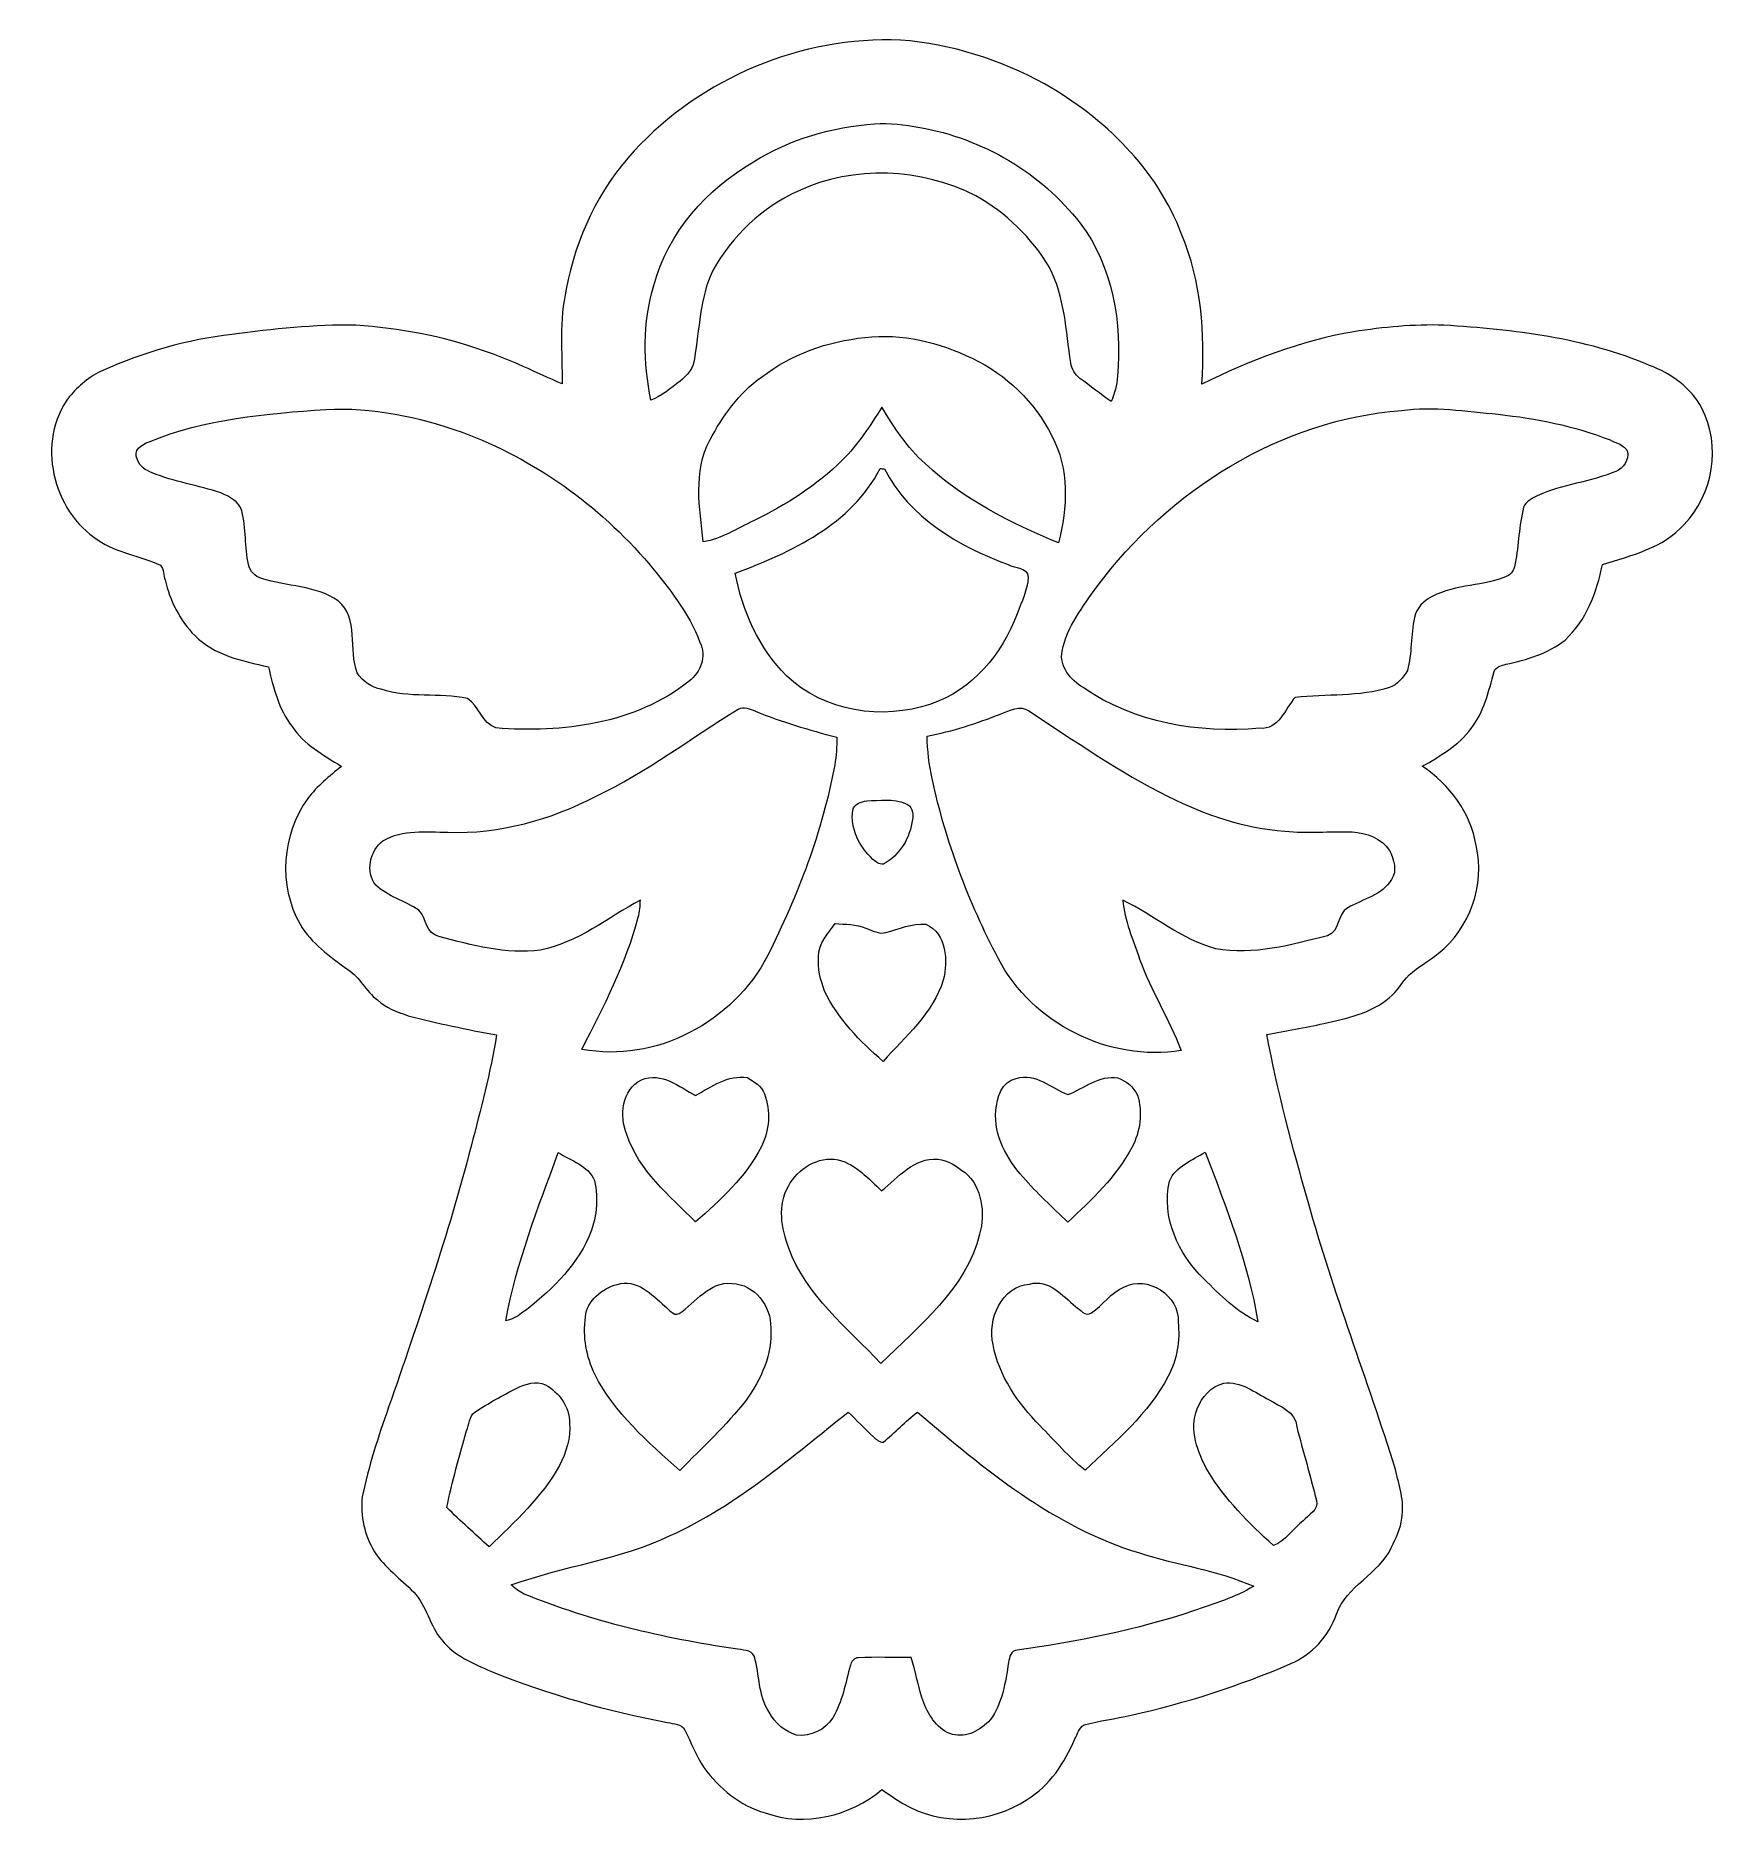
# Model space of a CAD drawing. Header units: centimetres. Extents: x -15.4 to 15.3, y -16.3 to 16.2.
import ezdxf

# ---------------------------------------------------------------- set-up
doc = ezdxf.new("R2010")
doc.units = ezdxf.units.CM
doc.header["$MEASUREMENT"] = 0
doc.layers.add('Layer 1', color=7, linetype='Continuous')

msp = doc.modelspace()

# ---------------------------------------------------------------- linework, layer by layer
at = {"layer": 'Layer 1', "color": 252, "lineweight": 9}
for points, knots in [([(-4.50898, 14.15563), (-3.2859, 15.48172), (-1.46627, 16.24936), (0.33854, 16.17105), (0.33854, 16.17105), (1.25646, 16.10225), (2.15181, 15.81474), (2.95756, 15.37447), (2.95756, 15.37447), (4.042, 14.75676), (5.00402, 13.82825), (5.44958, 12.64221), (5.44958, 12.64221), (5.81188, 11.78425), (5.87644, 10.83669), (5.81964, 9.91665), (5.81964, 9.91665), (6.69594, 10.34457), (7.61352, 10.70758), (8.58013, 10.86844), (8.58013, 10.86844), (9.1227, 10.95346), (9.67233, 11.00532), (10.22231, 10.98839), (10.22231, 10.98839), (11.49055, 10.90302), (12.78383, 10.76296), (13.96317, 10.25708), (13.96317, 10.25708), (14.35228, 10.11103), (14.72058, 9.85456), (14.91284, 9.47709), (14.91284, 9.47709), (15.26562, 8.7987), (15.12381, 7.91252), (14.59111, 7.36712), (14.59111, 7.36712), (14.21223, 6.93568), (13.6305, 6.7995), (13.10556, 6.63687), (13.10556, 6.63687), (13.00185, 6.13311), (12.81558, 5.61699), (12.42506, 5.26386), (12.42506, 5.26386), (12.11567, 5.01939), (11.72938, 4.90403), (11.34979, 4.82289), (11.34979, 4.82289), (11.27253, 4.79643), (11.1607, 4.78444), (11.13812, 4.69025), (11.13812, 4.69025), (11.03335, 4.33324), (10.95433, 3.95506), (10.71549, 3.65731), (10.71549, 3.65731), (10.49219, 3.3451), (10.15176, 3.15778), (9.82861, 2.96728), (9.82861, 2.96728), (10.32638, 2.63779), (10.70526, 2.12061), (10.80898, 1.52759), (10.80898, 1.52759), (10.97655, 0.80934), (10.69609, 0.02017), (10.11895, -0.43738), (10.11895, -0.43738), (9.94609, -0.57179), (9.75629, -0.68326), (9.58872, -0.82438), (9.58872, -0.82438), (9.46172, -0.95667), (9.376, -1.12776), (9.22854, -1.2403), (9.22854, -1.2403), (8.8941, -1.52499), (8.45278, -1.61707), (8.03544, -1.70738), (8.03544, -1.70738), (7.6936, -1.78852), (7.34647, -1.84179), (7.00251, -1.91023), (7.00251, -1.91023), (7.19407, -2.93681), (7.46183, -3.94787), (7.75251, -4.95046), (7.75251, -4.95046), (8.20654, -6.59617), (8.83272, -8.18685), (9.33966, -9.81598), (9.33966, -9.81598), (9.40528, -10.10596), (9.51076, -10.40194), (9.45537, -10.70356), (9.45537, -10.70356), (9.43526, -10.89018), (9.35166, -11.0634), (9.26981, -11.23026), (9.26981, -11.23026), (9.04121, -11.72239), (8.44996, -11.92911), (8.26545, -12.45087), (8.26545, -12.45087), (8.12575, -12.84881), (7.82589, -13.18253), (7.43537, -13.34658), (7.43537, -13.34658), (6.50086, -13.75368), (5.52437, -14.06377), (4.52989, -14.28602), (4.52989, -14.28602), (4.24555, -14.34952), (3.95521, -14.38409), (3.67476, -14.46312), (3.67476, -14.46312), (3.58445, -14.51745), (3.55728, -14.63069), (3.50895, -14.71712), (3.50895, -14.71712), (3.32374, -15.15068), (3.05175, -15.57119), (2.63794, -15.81637), (2.63794, -15.81637), (1.98001, -16.26228), (1.06138, -16.29827), (0.37769, -15.88869), (0.37769, -15.88869), (0.24611, -15.81179), (0.12193, -15.7243), (-0.0026, -15.63751), (-0.0026, -15.63751), (-0.58045, -16.12117), (-1.40489, -16.32155), (-2.12456, -16.06296), (-2.12456, -16.06296), (-2.58035, -15.93279), (-2.96382, -15.6167), (-3.23898, -15.23746), (-3.23898, -15.23746), (-3.38397, -15.0265), (-3.47146, -14.78414), (-3.58753, -14.55801), (-3.58753, -14.55801), (-3.64009, -14.43666), (-3.7932, -14.44618), (-3.90256, -14.41584), (-3.90256, -14.41584), (-4.99652, -14.21406), (-6.06967, -13.90291), (-7.10331, -13.49192), (-7.10331, -13.49192), (-7.42998, -13.34622), (-7.78382, -13.20758), (-8.0096, -12.91619), (-8.0096, -12.91619), (-8.23326, -12.66113), (-8.27806, -12.29248), (-8.51936, -12.05118), (-8.51936, -12.05118), (-8.75572, -11.80423), (-9.04571, -11.60668), (-9.23127, -11.31458), (-9.23127, -11.31458), (-9.41647, -11.02036), (-9.49162, -10.66123), (-9.45563, -10.31692), (-9.45563, -10.31692), (-9.33851, -9.762), (-9.16706, -9.22013), (-8.9748, -8.68709), (-8.9748, -8.68709), (-8.43222, -7.11864), (-7.89106, -5.54736), (-7.47408, -3.93976), (-7.47408, -3.93976), (-7.30334, -3.26913), (-7.1206, -2.5992), (-7.01194, -1.91516), (-7.01194, -1.91516), (-7.55204, -1.81991), (-8.08932, -1.70456), (-8.62026, -1.56697), (-8.62026, -1.56697), (-8.81993, -1.50206), (-9.02348, -1.42516), (-9.18011, -1.28052), (-9.18011, -1.28052), (-9.38896, -1.12494), (-9.49479, -0.86777), (-9.71704, -0.72771), (-9.71704, -0.72771), (-10.0423, -0.49312), (-10.38167, -0.2557), (-10.58734, 0.09849), (-10.58734, 0.09849), (-10.98634, 0.80193), (-10.92037, 1.73256), (-10.44482, 2.38308), (-10.44482, 2.38308), (-10.2769, 2.61133), (-10.05077, 2.78489), (-9.83557, 2.96552), (-9.83557, 2.96552), (-10.15696, 3.17542), (-10.52067, 3.35922), (-10.73163, 3.69365), (-10.73163, 3.69365), (-10.97999, 4.00586), (-11.0703, 4.3992), (-11.16272, 4.77738), (-11.16272, 4.77738), (-11.63827, 4.87969), (-12.1438, 4.98905), (-12.50363, 5.34394), (-12.50363, 5.34394), (-12.76786, 5.6237), (-12.96048, 5.97718), (-13.03844, 6.35536), (-13.03844, 6.35536), (-13.0836, 6.43191), (-13.05573, 6.55821), (-13.12805, 6.62276), (-13.12805, 6.62276), (-13.496, 6.79633), (-13.92074, 6.84466), (-14.25976, 7.08173), (-14.25976, 7.08173), (-15.09443, 7.60737), (-15.39359, 8.88125), (-14.78434, 9.68346), (-14.78434, 9.68346), (-14.61854, 9.88419), (-14.41428, 10.05952), (-14.17509, 10.16606), (-14.17509, 10.16606), (-13.42967, 10.49803), (-12.63663, 10.72592), (-11.82559, 10.82082), (-11.82559, 10.82082), (-11.07771, 10.91572), (-10.32488, 11.00356), (-9.56993, 10.98874), (-9.56993, 10.98874), (-8.78183, 10.93089), (-7.99549, 10.79436), (-7.25112, 10.52272), (-7.25112, 10.52272), (-6.75618, 10.36538), (-6.2951, 10.12338), (-5.81849, 9.92018), (-5.81849, 9.92018), (-5.81744, 10.49485), (-5.87635, 11.0794), (-5.74335, 11.64491), (-5.74335, 11.64491), (-5.57331, 12.57448), (-5.15139, 13.45924), (-4.50898, 14.15563), (-4.50898, 14.15563), (-4.50898, 14.15563), (-4.50898, 14.15563), (-4.50898, 14.15563)], [0, 0, 0, 0, 0.01492537, 0.01492537, 0.01492537, 0.01492537, 0.02985075, 0.02985075, 0.02985075, 0.02985075, 0.04477612, 0.04477612, 0.04477612, 0.04477612, 0.05970149, 0.05970149, 0.05970149, 0.05970149, 0.07462687, 0.07462687, 0.07462687, 0.07462687, 0.08955224, 0.08955224, 0.08955224, 0.08955224, 0.10447761, 0.10447761, 0.10447761, 0.10447761, 0.11940299, 0.11940299, 0.11940299, 0.11940299, 0.13432836, 0.13432836, 0.13432836, 0.13432836, 0.14925373, 0.14925373, 0.14925373, 0.14925373, 0.1641791, 0.1641791, 0.1641791, 0.1641791, 0.17910448, 0.17910448, 0.17910448, 0.17910448, 0.19402985, 0.19402985, 0.19402985, 0.19402985, 0.20895522, 0.20895522, 0.20895522, 0.20895522, 0.2238806, 0.2238806, 0.2238806, 0.2238806, 0.23880597, 0.23880597, 0.23880597, 0.23880597, 0.25373134, 0.25373134, 0.25373134, 0.25373134, 0.26865672, 0.26865672, 0.26865672, 0.26865672, 0.28358209, 0.28358209, 0.28358209, 0.28358209, 0.29850746, 0.29850746, 0.29850746, 0.29850746, 0.31343284, 0.31343284, 0.31343284, 0.31343284, 0.32835821, 0.32835821, 0.32835821, 0.32835821, 0.34328358, 0.34328358, 0.34328358, 0.34328358, 0.35820896, 0.35820896, 0.35820896, 0.35820896, 0.37313433, 0.37313433, 0.37313433, 0.37313433, 0.3880597, 0.3880597, 0.3880597, 0.3880597, 0.40298507, 0.40298507, 0.40298507, 0.40298507, 0.41791045, 0.41791045, 0.41791045, 0.41791045, 0.43283582, 0.43283582, 0.43283582, 0.43283582, 0.44776119, 0.44776119, 0.44776119, 0.44776119, 0.46268657, 0.46268657, 0.46268657, 0.46268657, 0.47761194, 0.47761194, 0.47761194, 0.47761194, 0.49253731, 0.49253731, 0.49253731, 0.49253731, 0.50746269, 0.50746269, 0.50746269, 0.50746269, 0.52238806, 0.52238806, 0.52238806, 0.52238806, 0.53731343, 0.53731343, 0.53731343, 0.53731343, 0.55223881, 0.55223881, 0.55223881, 0.55223881, 0.56716418, 0.56716418, 0.56716418, 0.56716418, 0.58208955, 0.58208955, 0.58208955, 0.58208955, 0.59701493, 0.59701493, 0.59701493, 0.59701493, 0.6119403, 0.6119403, 0.6119403, 0.6119403, 0.62686567, 0.62686567, 0.62686567, 0.62686567, 0.64179104, 0.64179104, 0.64179104, 0.64179104, 0.65671642, 0.65671642, 0.65671642, 0.65671642, 0.67164179, 0.67164179, 0.67164179, 0.67164179, 0.68656716, 0.68656716, 0.68656716, 0.68656716, 0.70149254, 0.70149254, 0.70149254, 0.70149254, 0.71641791, 0.71641791, 0.71641791, 0.71641791, 0.73134328, 0.73134328, 0.73134328, 0.73134328, 0.74626866, 0.74626866, 0.74626866, 0.74626866, 0.76119403, 0.76119403, 0.76119403, 0.76119403, 0.7761194, 0.7761194, 0.7761194, 0.7761194, 0.79104478, 0.79104478, 0.79104478, 0.79104478, 0.80597015, 0.80597015, 0.80597015, 0.80597015, 0.82089552, 0.82089552, 0.82089552, 0.82089552, 0.8358209, 0.8358209, 0.8358209, 0.8358209, 0.85074627, 0.85074627, 0.85074627, 0.85074627, 0.86567164, 0.86567164, 0.86567164, 0.86567164, 0.88059701, 0.88059701, 0.88059701, 0.88059701, 0.89552239, 0.89552239, 0.89552239, 0.89552239, 0.91044776, 0.91044776, 0.91044776, 0.91044776, 0.92537313, 0.92537313, 0.92537313, 0.92537313, 0.94029851, 0.94029851, 0.94029851, 0.94029851, 0.95522388, 0.95522388, 0.95522388, 0.95522388, 0.97014925, 0.97014925, 0.97014925, 0.97014925, 1, 1, 1, 1]), ([(-0.13383, 14.64705), (-0.90853, 14.59554), (-1.67724, 14.37259), (-2.33764, 13.95913), (-2.33764, 13.95913), (-3.18289, 13.46383), (-3.90044, 12.67502), (-4.1488, 11.71088), (-4.1488, 11.71088), (-4.36187, 11.03566), (-4.33789, 10.3107), (-4.20559, 9.62243), (-4.20559, 9.62243), (-4.01051, 9.70745), (-3.84012, 9.83763), (-3.67361, 9.9678), (-3.67361, 9.9678), (-3.55013, 10.0761), (-3.42102, 10.20275), (-3.41326, 10.37914), (-3.41326, 10.37914), (-3.31659, 10.91536), (-3.32047, 11.48369), (-3.07706, 11.98287), (-3.07706, 11.98287), (-2.72428, 12.60905), (-2.18382, 13.13328), (-1.52413, 13.42608), (-1.52413, 13.42608), (-0.51166, 13.90339), (0.71354, 13.84236), (1.70414, 13.34), (1.70414, 13.34), (2.25765, 13.0352), (2.72261, 12.578), (3.04646, 12.03579), (3.04646, 12.03579), (3.32621, 11.50203), (3.34173, 10.88785), (3.43557, 10.3047), (3.43557, 10.3047), (3.44933, 10.19182), (3.51036, 10.08845), (3.60138, 10.02072), (3.60138, 10.02072), (3.78976, 9.88031), (3.97462, 9.73532), (4.16759, 9.60127), (4.16759, 9.60127), (4.23391, 9.7459), (4.27236, 9.90183), (4.28471, 10.06058), (4.28471, 10.06058), (4.36691, 11.02543), (4.20216, 12.05731), (3.60526, 12.84435), (3.60526, 12.84435), (2.89053, 13.75593), (1.82761, 14.38634), (0.68602, 14.58355), (0.68602, 14.58355), (0.41615, 14.62941), (0.14098, 14.67668), (-0.13383, 14.64705), (-0.13383, 14.64705), (-0.13383, 14.64705), (-0.13383, 14.64705), (-0.13383, 14.64705)], [0, 0, 0, 0, 0.05555556, 0.05555556, 0.05555556, 0.05555556, 0.11111111, 0.11111111, 0.11111111, 0.11111111, 0.16666667, 0.16666667, 0.16666667, 0.16666667, 0.22222222, 0.22222222, 0.22222222, 0.22222222, 0.27777778, 0.27777778, 0.27777778, 0.27777778, 0.33333333, 0.33333333, 0.33333333, 0.33333333, 0.38888889, 0.38888889, 0.38888889, 0.38888889, 0.44444444, 0.44444444, 0.44444444, 0.44444444, 0.5, 0.5, 0.5, 0.5, 0.55555556, 0.55555556, 0.55555556, 0.55555556, 0.61111111, 0.61111111, 0.61111111, 0.61111111, 0.66666667, 0.66666667, 0.66666667, 0.66666667, 0.72222222, 0.72222222, 0.72222222, 0.72222222, 0.77777778, 0.77777778, 0.77777778, 0.77777778, 0.83333333, 0.83333333, 0.83333333, 0.83333333, 0.88888889, 0.88888889, 0.88888889, 0.88888889, 1, 1, 1, 1]), ([(-0.31057, 10.76437), (-0.9865, 10.69417), (-1.65677, 10.46416), (-2.19406, 10.04047), (-2.19406, 10.04047), (-2.60681, 9.75578), (-2.89891, 9.32998), (-3.13491, 8.89571), (-3.13491, 8.89571), (-3.43513, 8.32209), (-3.32012, 7.66346), (-3.25062, 7.04962), (-3.25062, 7.04962), (-2.91937, 7.10042), (-2.63538, 7.29375), (-2.33693, 7.43168), (-2.33693, 7.43168), (-1.74885, 7.71849), (-1.18934, 8.07268), (-0.72191, 8.53341), (-0.72191, 8.53341), (-0.43793, 8.82057), (-0.21532, 9.15888), (-0.00084, 9.49861), (-0.00084, 9.49861), (0.21824, 9.12749), (0.45954, 8.7606), (0.7841, 8.47238), (0.7841, 8.47238), (1.47625, 7.82185), (2.33738, 7.38794), (3.2098, 7.03269), (3.2098, 7.03269), (3.37454, 7.66557), (3.41264, 8.38312), (3.08738, 8.97438), (3.08738, 8.97438), (2.78717, 9.59492), (2.25765, 10.0888), (1.64029, 10.3869), (1.64029, 10.3869), (1.03774, 10.67724), (0.36041, 10.84728), (-0.31057, 10.76437), (-0.31057, 10.76437), (-0.31057, 10.76437), (-0.31057, 10.76437), (-0.31057, 10.76437)], [0, 0, 0, 0, 0.07692308, 0.07692308, 0.07692308, 0.07692308, 0.15384615, 0.15384615, 0.15384615, 0.15384615, 0.23076923, 0.23076923, 0.23076923, 0.23076923, 0.30769231, 0.30769231, 0.30769231, 0.30769231, 0.38461538, 0.38461538, 0.38461538, 0.38461538, 0.46153846, 0.46153846, 0.46153846, 0.46153846, 0.53846154, 0.53846154, 0.53846154, 0.53846154, 0.61538462, 0.61538462, 0.61538462, 0.61538462, 0.69230769, 0.69230769, 0.69230769, 0.69230769, 0.76923077, 0.76923077, 0.76923077, 0.76923077, 0.84615385, 0.84615385, 0.84615385, 0.84615385, 1, 1, 1, 1]), ([(-10.11709, 9.45733), (-11.20329, 9.37937), (-12.3149, 9.28518), (-13.33301, 8.86784), (-13.33301, 8.86784), (-13.4646, 8.81492), (-13.64064, 8.7232), (-13.54186, 8.53976), (-13.54186, 8.53976), (-13.50799, 8.4177), (-13.38875, 8.34996), (-13.27939, 8.30445), (-13.27939, 8.30445), (-12.8744, 8.14112), (-12.43943, 8.07444), (-12.02632, 7.93721), (-12.02632, 7.93721), (-11.87357, 7.86983), (-11.69119, 7.78764), (-11.6485, 7.60984), (-11.6485, 7.60984), (-11.56031, 7.29198), (-11.59664, 6.95579), (-11.52538, 6.63511), (-11.52538, 6.63511), (-11.49716, 6.51658), (-11.40508, 6.41709), (-11.28726, 6.38358), (-11.28726, 6.38358), (-10.83041, 6.23012), (-10.30265, 6.26328), (-9.89519, 5.97577), (-9.89519, 5.97577), (-9.50502, 5.65298), (-9.71281, 5.08994), (-9.54559, 4.66767), (-9.54559, 4.66767), (-9.45634, 4.50751), (-9.28418, 4.40661), (-9.1085, 4.36746), (-9.1085, 4.36746), (-8.6005, 4.20235), (-8.05652, 4.30607), (-7.53934, 4.20024), (-7.53934, 4.20024), (-7.33262, 4.06089), (-7.27476, 3.75256), (-7.02605, 3.66402), (-7.02605, 3.66402), (-5.81461, 3.56912), (-4.49029, 3.73704), (-3.50992, 4.51386), (-3.50992, 4.51386), (-3.2979, 4.67684), (-3.19206, 4.97), (-3.31201, 5.22153), (-3.31201, 5.22153), (-3.5078, 5.76304), (-3.88739, 6.21213), (-4.24299, 6.65557), (-4.24299, 6.65557), (-5.15104, 7.71673), (-6.3272, 8.55528), (-7.63742, 9.04247), (-7.63742, 9.04247), (-8.43081, 9.32081), (-9.27289, 9.50143), (-10.11709, 9.45733), (-10.11709, 9.45733), (-10.11709, 9.45733), (-10.11709, 9.45733), (-10.11709, 9.45733)], [0, 0, 0, 0, 0.05263158, 0.05263158, 0.05263158, 0.05263158, 0.10526316, 0.10526316, 0.10526316, 0.10526316, 0.15789474, 0.15789474, 0.15789474, 0.15789474, 0.21052632, 0.21052632, 0.21052632, 0.21052632, 0.26315789, 0.26315789, 0.26315789, 0.26315789, 0.31578947, 0.31578947, 0.31578947, 0.31578947, 0.36842105, 0.36842105, 0.36842105, 0.36842105, 0.42105263, 0.42105263, 0.42105263, 0.42105263, 0.47368421, 0.47368421, 0.47368421, 0.47368421, 0.52631579, 0.52631579, 0.52631579, 0.52631579, 0.57894737, 0.57894737, 0.57894737, 0.57894737, 0.63157895, 0.63157895, 0.63157895, 0.63157895, 0.68421053, 0.68421053, 0.68421053, 0.68421053, 0.73684211, 0.73684211, 0.73684211, 0.73684211, 0.78947368, 0.78947368, 0.78947368, 0.78947368, 0.84210526, 0.84210526, 0.84210526, 0.84210526, 0.89473684, 0.89473684, 0.89473684, 0.89473684, 1, 1, 1, 1]), ([(9.44726, 9.43828), (7.24063, 9.26507), (5.21886, 7.98413), (3.90759, 6.2333), (3.90759, 6.2333), (3.65888, 5.86923), (3.36114, 5.50834), (3.27647, 5.06384), (3.27647, 5.06384), (3.21897, 4.77632), (3.43451, 4.53785), (3.66064, 4.39815), (3.66064, 4.39815), (4.58633, 3.75362), (5.76461, 3.56383), (6.87022, 3.65943), (6.87022, 3.65943), (7.21488, 3.62486), (7.3313, 4.01291), (7.51509, 4.21999), (7.51509, 4.21999), (8.08695, 4.28314), (8.67856, 4.22493), (9.23348, 4.40097), (9.23348, 4.40097), (9.37811, 4.45036), (9.48289, 4.57983), (9.55627, 4.70859), (9.55627, 4.70859), (9.6434, 5.02327), (9.61589, 5.35629), (9.68538, 5.6745), (9.68538, 5.6745), (9.7196, 5.84595), (9.85683, 5.98071), (10.01029, 6.05409), (10.01029, 6.05409), (10.43856, 6.29009), (10.95644, 6.22906), (11.39494, 6.4365), (11.39494, 6.4365), (11.47044, 6.48236), (11.51207, 6.56949), (11.51842, 6.65698), (11.51842, 6.65698), (11.58298, 6.99494), (11.5858, 7.34314), (11.67223, 7.67757), (11.67223, 7.67757), (11.71068, 7.78446), (11.82322, 7.83738), (11.91741, 7.885), (11.91741, 7.885), (12.3739, 8.09561), (12.88649, 8.13724), (13.34933, 8.32915), (13.34933, 8.32915), (13.48727, 8.38489), (13.59487, 8.54117), (13.56418, 8.69145), (13.56418, 8.69145), (13.50032, 8.81034), (13.35921, 8.8502), (13.2435, 8.901), (13.2435, 8.901), (12.59368, 9.15924), (11.90118, 9.29117), (11.20833, 9.36843), (11.20833, 9.36843), (10.62342, 9.42558), (10.03499, 9.51589), (9.44726, 9.43828), (9.44726, 9.43828), (9.44726, 9.43828), (9.44726, 9.43828), (9.44726, 9.43828)], [0, 0, 0, 0, 0.05, 0.05, 0.05, 0.05, 0.1, 0.1, 0.1, 0.1, 0.15, 0.15, 0.15, 0.15, 0.2, 0.2, 0.2, 0.2, 0.25, 0.25, 0.25, 0.25, 0.3, 0.3, 0.3, 0.3, 0.35, 0.35, 0.35, 0.35, 0.4, 0.4, 0.4, 0.4, 0.45, 0.45, 0.45, 0.45, 0.5, 0.5, 0.5, 0.5, 0.55, 0.55, 0.55, 0.55, 0.6, 0.6, 0.6, 0.6, 0.65, 0.65, 0.65, 0.65, 0.7, 0.7, 0.7, 0.7, 0.75, 0.75, 0.75, 0.75, 0.8, 0.8, 0.8, 0.8, 0.85, 0.85, 0.85, 0.85, 0.9, 0.9, 0.9, 0.9, 1, 1, 1, 1]), ([(-0.0347, 8.38207), (-0.55646, 7.36465), (-1.65184, 6.86124), (-2.66995, 6.47777), (-2.66995, 6.47777), (-2.53942, 5.78668), (-2.23851, 5.11217), (-1.73474, 4.61264), (-1.73474, 4.61264), (-1.05317, 3.95682), (0.00657, 3.80266), (0.8857, 4.09829), (0.8857, 4.09829), (1.63852, 4.34946), (2.18639, 5.01269), (2.45979, 5.73941), (2.45979, 5.73941), (2.53634, 5.95778), (2.64676, 6.17332), (2.66158, 6.40686), (2.66158, 6.40686), (2.65276, 6.58537), (2.41146, 6.56738), (2.29716, 6.63617), (2.29716, 6.63617), (1.39546, 6.96319), (0.49482, 7.49165), (0.04503, 8.37466), (0.04503, 8.37466), (0.02492, 8.37642), (-0.01495, 8.3803), (-0.0347, 8.38207), (-0.0347, 8.38207), (-0.0347, 8.38207), (-0.0347, 8.38207), (-0.0347, 8.38207)], [0, 0, 0, 0, 0.1, 0.1, 0.1, 0.1, 0.2, 0.2, 0.2, 0.2, 0.3, 0.3, 0.3, 0.3, 0.4, 0.4, 0.4, 0.4, 0.5, 0.5, 0.5, 0.5, 0.6, 0.6, 0.6, 0.6, 0.7, 0.7, 0.7, 0.7, 0.8, 0.8, 0.8, 0.8, 1, 1, 1, 1]), ([(-2.61457, 4.00621), (-3.47781, 3.48269), (-4.28426, 2.86004), (-5.19937, 2.42506), (-5.19937, 2.42506), (-6.0291, 1.9982), (-6.95691, 1.73079), (-7.896, 1.7696), (-7.896, 1.7696), (-8.29217, 1.77489), (-8.72009, 1.82322), (-9.07851, 1.61438), (-9.07851, 1.61438), (-9.31487, 1.43446), (-9.40272, 1.04641), (-9.20869, 0.80652), (-9.20869, 0.80652), (-8.98397, 0.59908), (-8.67882, 0.51794), (-8.42587, 0.35355), (-8.42587, 0.35355), (-8.28864, 0.20432), (-8.29429, -0.0786), (-8.05969, -0.12764), (-8.05969, -0.12764), (-7.45856, -0.28321), (-6.83837, -0.45643), (-6.21149, -0.37388), (-6.21149, -0.37388), (-5.5331, -0.24088), (-4.99229, 0.21526), (-4.39645, 0.53417), (-4.39645, 0.53417), (-4.39892, 0.42904), (-4.40703, 0.32392), (-4.43384, 0.22196), (-4.43384, 0.22196), (-4.65856, -0.62365), (-5.06531, -1.40258), (-5.45901, -2.17869), (-5.45901, -2.17869), (-4.12199, -2.43445), (-2.69782, -1.6788), (-2.08293, -0.47795), (-2.08293, -0.47795), (-1.53083, 0.6199), (-1.08316, 1.77948), (-0.86126, 2.99162), (-0.86126, 2.99162), (-0.82739, 3.15849), (-0.82281, 3.32923), (-0.82492, 3.49892), (-0.82492, 3.49892), (-1.32763, 3.62592), (-1.82611, 3.77267), (-2.30447, 3.97305), (-2.30447, 3.97305), (-2.40184, 4.00551), (-2.51685, 4.07147), (-2.61457, 4.00621), (-2.61457, 4.00621), (-2.61457, 4.00621), (-2.61457, 4.00621), (-2.61457, 4.00621)], [0, 0, 0, 0, 0.05882353, 0.05882353, 0.05882353, 0.05882353, 0.11764706, 0.11764706, 0.11764706, 0.11764706, 0.17647059, 0.17647059, 0.17647059, 0.17647059, 0.23529412, 0.23529412, 0.23529412, 0.23529412, 0.29411765, 0.29411765, 0.29411765, 0.29411765, 0.35294118, 0.35294118, 0.35294118, 0.35294118, 0.41176471, 0.41176471, 0.41176471, 0.41176471, 0.47058824, 0.47058824, 0.47058824, 0.47058824, 0.52941176, 0.52941176, 0.52941176, 0.52941176, 0.58823529, 0.58823529, 0.58823529, 0.58823529, 0.64705882, 0.64705882, 0.64705882, 0.64705882, 0.70588235, 0.70588235, 0.70588235, 0.70588235, 0.76470588, 0.76470588, 0.76470588, 0.76470588, 0.82352941, 0.82352941, 0.82352941, 0.82352941, 0.88235294, 0.88235294, 0.88235294, 0.88235294, 1, 1, 1, 1]), ([(2.16557, 3.92437), (1.7313, 3.74445), (1.28081, 3.60687), (0.82078, 3.51338), (0.82078, 3.51338), (0.82537, 3.25479), (0.85747, 2.99691), (0.9118, 2.74432), (0.9118, 2.74432), (1.15557, 1.60097), (1.57608, 0.49925), (2.11795, -0.5351), (2.11795, -0.5351), (2.7339, -1.7102), (4.13231, -2.41082), (5.44358, -2.19986), (5.44358, -2.19986), (5.22274, -1.63153), (4.8929, -1.11224), (4.68652, -0.53721), (4.68652, -0.53721), (4.56658, -0.1862), (4.411, 0.16199), (4.38066, 0.53558), (4.38066, 0.53558), (4.94934, 0.25089), (5.44993, -0.17738), (6.07118, -0.3506), (6.07118, -0.3506), (6.75592, -0.47266), (7.44454, -0.2811), (8.10459, -0.11247), (8.10459, -0.11247), (8.33072, -0.0405), (8.27709, 0.28088), (8.47148, 0.39412), (8.47148, 0.39412), (8.74382, 0.54934), (9.09236, 0.62272), (9.26805, 0.90706), (9.26805, 0.90706), (9.37776, 1.06757), (9.31003, 1.27501), (9.23453, 1.43587), (9.23453, 1.43587), (9.08778, 1.65847), (8.81049, 1.76325), (8.55261, 1.77313), (8.55261, 1.77313), (8.14551, 1.79006), (7.73664, 1.74208), (7.33024, 1.789), (7.33024, 1.789), (6.58658, 1.84439), (5.86939, 2.08463), (5.20652, 2.41801), (5.20652, 2.41801), (4.31575, 2.85933), (3.50084, 3.43365), (2.6711, 3.97658), (2.6711, 3.97658), (2.51729, 4.08559), (2.31797, 3.97869), (2.16557, 3.92437), (2.16557, 3.92437), (2.16557, 3.92437), (2.16557, 3.92437), (2.16557, 3.92437)], [0, 0, 0, 0, 0.05555556, 0.05555556, 0.05555556, 0.05555556, 0.11111111, 0.11111111, 0.11111111, 0.11111111, 0.16666667, 0.16666667, 0.16666667, 0.16666667, 0.22222222, 0.22222222, 0.22222222, 0.22222222, 0.27777778, 0.27777778, 0.27777778, 0.27777778, 0.33333333, 0.33333333, 0.33333333, 0.33333333, 0.38888889, 0.38888889, 0.38888889, 0.38888889, 0.44444444, 0.44444444, 0.44444444, 0.44444444, 0.5, 0.5, 0.5, 0.5, 0.55555556, 0.55555556, 0.55555556, 0.55555556, 0.61111111, 0.61111111, 0.61111111, 0.61111111, 0.66666667, 0.66666667, 0.66666667, 0.66666667, 0.72222222, 0.72222222, 0.72222222, 0.72222222, 0.77777778, 0.77777778, 0.77777778, 0.77777778, 0.83333333, 0.83333333, 0.83333333, 0.83333333, 0.88888889, 0.88888889, 0.88888889, 0.88888889, 1, 1, 1, 1]), ([(-0.27636, 2.33757), (-0.38007, 2.3284), (-0.50284, 2.28219), (-0.53318, 2.17212), (-0.53318, 2.17212), (-0.57763, 1.8331), (-0.41147, 1.50149), (-0.16664, 1.27571), (-0.16664, 1.27571), (-0.11337, 1.23126), (-0.05164, 1.18117), (0.0228, 1.18787), (0.0228, 1.18787), (0.32301, 1.34627), (0.51493, 1.67012), (0.55232, 2.00314), (0.55232, 2.00314), (0.57843, 2.11215), (0.53997, 2.25255), (0.42779, 2.29383), (0.42779, 2.29383), (0.20624, 2.38484), (-0.04458, 2.34957), (-0.27636, 2.33757), (-0.27636, 2.33757), (-0.27636, 2.33757), (-0.27636, 2.33757), (-0.27636, 2.33757)], [0, 0, 0, 0, 0.125, 0.125, 0.125, 0.125, 0.25, 0.25, 0.25, 0.25, 0.375, 0.375, 0.375, 0.375, 0.5, 0.5, 0.5, 0.5, 0.625, 0.625, 0.625, 0.625, 0.75, 0.75, 0.75, 0.75, 1, 1, 1, 1]), ([(-0.85385, 0.10943), (-0.98085, -0.07366), (-1.15724, -0.25041), (-1.15301, -0.4903), (-1.15301, -0.4903), (-1.17523, -0.70584), (-1.11808, -0.91786), (-1.04541, -1.11859), (-1.04541, -1.11859), (-0.80164, -1.62695), (-0.39983, -2.03229), (0.01927, -2.39882), (0.01927, -2.39882), (0.42461, -1.93986), (0.92768, -1.52887), (1.11359, -0.92351), (1.11359, -0.92351), (1.19896, -0.56614), (1.18238, -0.07896), (0.7975, 0.09779), (0.7975, 0.09779), (0.54456, 0.11613), (0.30961, 0.00994), (0.07113, -0.05356), (0.07113, -0.05356), (-0.05552, -0.09342), (-0.17511, -0.01546), (-0.29152, 0.023), (-0.29152, 0.023), (-0.46827, 0.10061), (-0.66653, 0.09073), (-0.85385, 0.10943), (-0.85385, 0.10943), (-0.85385, 0.10943), (-0.85385, 0.10943), (-0.85385, 0.10943)], [0, 0, 0, 0, 0.1, 0.1, 0.1, 0.1, 0.2, 0.2, 0.2, 0.2, 0.3, 0.3, 0.3, 0.3, 0.4, 0.4, 0.4, 0.4, 0.5, 0.5, 0.5, 0.5, 0.6, 0.6, 0.6, 0.6, 0.7, 0.7, 0.7, 0.7, 0.8, 0.8, 0.8, 0.8, 1, 1, 1, 1]), ([(-4.37422, -2.73573), (-4.74005, -2.9107), (-4.77639, -3.39119), (-4.64445, -3.72774), (-4.64445, -3.72774), (-4.42079, -4.38426), (-3.8701, -4.84181), (-3.39526, -5.31559), (-3.39526, -5.31559), (-2.93665, -4.9226), (-2.4791, -4.50138), (-2.20005, -3.95669), (-2.20005, -3.95669), (-2.04518, -3.6593), (-2.02296, -3.30158), (-2.13761, -2.9862), (-2.13761, -2.9862), (-2.18947, -2.84579), (-2.32987, -2.76677), (-2.44876, -2.69163), (-2.44876, -2.69163), (-2.80577, -2.63801), (-3.10105, -2.8532), (-3.38997, -3.01936), (-3.38997, -3.01936), (-3.68772, -2.86167), (-4.01509, -2.5805), (-4.37422, -2.73573), (-4.37422, -2.73573), (-4.37422, -2.73573), (-4.37422, -2.73573), (-4.37422, -2.73573)], [0, 0, 0, 0, 0.11111111, 0.11111111, 0.11111111, 0.11111111, 0.22222222, 0.22222222, 0.22222222, 0.22222222, 0.33333333, 0.33333333, 0.33333333, 0.33333333, 0.44444444, 0.44444444, 0.44444444, 0.44444444, 0.55555556, 0.55555556, 0.55555556, 0.55555556, 0.66666667, 0.66666667, 0.66666667, 0.66666667, 0.77777778, 0.77777778, 0.77777778, 0.77777778, 1, 1, 1, 1]), ([(2.44109, -2.70997), (2.17863, -2.76148), (2.08479, -3.05958), (2.07244, -3.29276), (2.07244, -3.29276), (2.02587, -3.75243), (2.27458, -4.16448), (2.55927, -4.49926), (2.55927, -4.49926), (2.81786, -4.78854), (3.09938, -5.0563), (3.38301, -5.32053), (3.38301, -5.32053), (3.8134, -4.9106), (4.26037, -4.49573), (4.54435, -3.96516), (4.54435, -3.96516), (4.69922, -3.67588), (4.74332, -3.32486), (4.64631, -3.01019), (4.64631, -3.01019), (4.57963, -2.86378), (4.43887, -2.7516), (4.29141, -2.69692), (4.29141, -2.69692), (3.9471, -2.63871), (3.67687, -2.89236), (3.37983, -3.00172), (3.37983, -3.00172), (3.07186, -2.88566), (2.80234, -2.59744), (2.44109, -2.70997), (2.44109, -2.70997), (2.44109, -2.70997), (2.44109, -2.70997), (2.44109, -2.70997)], [0, 0, 0, 0, 0.1, 0.1, 0.1, 0.1, 0.2, 0.2, 0.2, 0.2, 0.3, 0.3, 0.3, 0.3, 0.4, 0.4, 0.4, 0.4, 0.5, 0.5, 0.5, 0.5, 0.6, 0.6, 0.6, 0.6, 0.7, 0.7, 0.7, 0.7, 0.8, 0.8, 0.8, 0.8, 1, 1, 1, 1]), ([(-5.89081, -4.0537), (-6.25171, -5.05877), (-6.65634, -6.05924), (-6.8412, -7.11581), (-6.8412, -7.11581), (-6.7403, -7.08371), (-6.63941, -7.04526), (-6.5558, -6.97858), (-6.5558, -6.97858), (-6.06367, -6.60288), (-5.58566, -6.16473), (-5.33307, -5.58688), (-5.33307, -5.58688), (-5.1909, -5.26902), (-5.15386, -4.90319), (-5.23077, -4.56417), (-5.23077, -4.56417), (-5.33836, -4.29253), (-5.66715, -4.20222), (-5.89081, -4.0537), (-5.89081, -4.0537), (-5.89081, -4.0537), (-5.89081, -4.0537), (-5.89081, -4.0537)], [0, 0, 0, 0, 0.14285714, 0.14285714, 0.14285714, 0.14285714, 0.28571429, 0.28571429, 0.28571429, 0.28571429, 0.42857143, 0.42857143, 0.42857143, 0.42857143, 0.57142857, 0.57142857, 0.57142857, 0.57142857, 0.71428571, 0.71428571, 0.71428571, 0.71428571, 1, 1, 1, 1]), ([(-1.70264, -4.66718), (-1.90337, -5.01008), (-1.83034, -5.43871), (-1.6977, -5.79184), (-1.6977, -5.79184), (-1.38126, -6.65473), (-0.62984, -7.24317), (-0.02024, -7.89193), (-0.02024, -7.89193), (0.67579, -7.20225), (1.52528, -6.53479), (1.77611, -5.54137), (1.77611, -5.54137), (1.87771, -5.15754), (1.8255, -4.69011), (1.51152, -4.41812), (1.51152, -4.41812), (1.36053, -4.31582), (1.20461, -4.18705), (1.01481, -4.17506), (1.01481, -4.17506), (0.58689, -4.13943), (0.29303, -4.50561), (-0.00754, -4.74973), (-0.00754, -4.74973), (-0.24355, -4.52889), (-0.4725, -4.2749), (-0.79635, -4.18635), (-0.79635, -4.18635), (-1.1643, -4.11368), (-1.53366, -4.34863), (-1.70264, -4.66718), (-1.70264, -4.66718), (-1.70264, -4.66718), (-1.70264, -4.66718), (-1.70264, -4.66718)], [0, 0, 0, 0, 0.1, 0.1, 0.1, 0.1, 0.2, 0.2, 0.2, 0.2, 0.3, 0.3, 0.3, 0.3, 0.4, 0.4, 0.4, 0.4, 0.5, 0.5, 0.5, 0.5, 0.6, 0.6, 0.6, 0.6, 0.7, 0.7, 0.7, 0.7, 0.8, 0.8, 0.8, 0.8, 1, 1, 1, 1]), ([(5.22733, -4.5744), (5.07811, -5.22775), (5.39349, -5.90014), (5.85528, -6.35381), (5.85528, -6.35381), (6.15231, -6.6445), (6.45394, -6.95742), (6.83811, -7.13169), (6.83811, -7.13169), (6.66278, -6.06418), (6.26026, -5.05312), (5.87856, -4.04665), (5.87856, -4.04665), (5.64502, -4.19446), (5.34339, -4.30664), (5.22733, -4.5744), (5.22733, -4.5744), (5.22733, -4.5744), (5.22733, -4.5744), (5.22733, -4.5744)], [0, 0, 0, 0, 0.16666667, 0.16666667, 0.16666667, 0.16666667, 0.33333333, 0.33333333, 0.33333333, 0.33333333, 0.5, 0.5, 0.5, 0.5, 0.66666667, 0.66666667, 0.66666667, 0.66666667, 1, 1, 1, 1]), ([(-4.81978, -6.45153), (-5.08966, -6.52985), (-5.37364, -6.74081), (-5.39304, -7.04526), (-5.39304, -7.04526), (-5.44455, -7.40051), (-5.37893, -7.76387), (-5.22653, -8.08772), (-5.22653, -8.08772), (-4.86317, -8.78939), (-4.2631, -9.31997), (-3.6796, -9.83503), (-3.6796, -9.83503), (-3.26474, -9.42086), (-2.83117, -9.02046), (-2.47169, -8.55515), (-2.47169, -8.55515), (-2.19899, -8.17732), (-1.98909, -7.72153), (-2.02437, -7.24493), (-2.02437, -7.24493), (-2.01237, -6.85158), (-2.31576, -6.44977), (-2.72851, -6.43531), (-2.72851, -6.43531), (-3.13915, -6.3898), (-3.38539, -6.78561), (-3.69195, -6.98211), (-3.69195, -6.98211), (-3.80061, -7.03644), (-3.87645, -6.8978), (-3.95195, -6.8477), (-3.95195, -6.8477), (-4.19042, -6.63674), (-4.46489, -6.34147), (-4.81978, -6.45153), (-4.81978, -6.45153), (-4.81978, -6.45153), (-4.81978, -6.45153), (-4.81978, -6.45153)], [0, 0, 0, 0, 0.09090909, 0.09090909, 0.09090909, 0.09090909, 0.18181818, 0.18181818, 0.18181818, 0.18181818, 0.27272727, 0.27272727, 0.27272727, 0.27272727, 0.36363636, 0.36363636, 0.36363636, 0.36363636, 0.45454545, 0.45454545, 0.45454545, 0.45454545, 0.54545455, 0.54545455, 0.54545455, 0.54545455, 0.63636364, 0.63636364, 0.63636364, 0.63636364, 0.72727273, 0.72727273, 0.72727273, 0.72727273, 0.81818182, 0.81818182, 0.81818182, 0.81818182, 1, 1, 1, 1]), ([(2.68663, -6.44589), (2.17404, -6.48434), (1.91404, -7.09183), (2.01917, -7.54585), (2.01917, -7.54585), (2.12571, -8.11629), (2.46967, -8.61336), (2.87148, -9.01976), (2.87148, -9.01976), (3.14171, -9.29351), (3.39324, -9.58738), (3.69345, -9.83009), (3.69345, -9.83009), (4.24449, -9.30798), (4.85092, -8.80774), (5.20652, -8.12229), (5.20652, -8.12229), (5.3695, -7.82384), (5.42418, -7.47459), (5.38643, -7.13804), (5.38643, -7.13804), (5.41924, -6.65791), (4.82481, -6.27268), (4.40077, -6.50128), (4.40077, -6.50128), (4.16265, -6.60358), (4.01907, -6.82865), (3.80987, -6.97012), (3.80987, -6.97012), (3.69875, -7.04879), (3.60491, -6.90803), (3.52059, -6.8537), (3.52059, -6.8537), (3.2807, -6.65579), (3.03552, -6.34993), (2.68663, -6.44589), (2.68663, -6.44589), (2.68663, -6.44589), (2.68663, -6.44589), (2.68663, -6.44589)], [0, 0, 0, 0, 0.09090909, 0.09090909, 0.09090909, 0.09090909, 0.18181818, 0.18181818, 0.18181818, 0.18181818, 0.27272727, 0.27272727, 0.27272727, 0.27272727, 0.36363636, 0.36363636, 0.36363636, 0.36363636, 0.45454545, 0.45454545, 0.45454545, 0.45454545, 0.54545455, 0.54545455, 0.54545455, 0.54545455, 0.63636364, 0.63636364, 0.63636364, 0.63636364, 0.72727273, 0.72727273, 0.72727273, 0.72727273, 0.81818182, 0.81818182, 0.81818182, 0.81818182, 1, 1, 1, 1]), ([(-6.64117, -8.33643), (-6.90117, -8.47295), (-7.16187, -8.61053), (-7.40564, -8.77493), (-7.40564, -8.77493), (-7.51394, -8.85042), (-7.50583, -9.00565), (-7.55945, -9.11465), (-7.55945, -9.11465), (-7.68539, -9.5782), (-7.82298, -10.03928), (-7.91717, -10.51095), (-7.91717, -10.51095), (-7.66493, -10.75436), (-7.40458, -10.98931), (-7.14635, -11.22638), (-7.14635, -11.22638), (-6.68174, -10.76777), (-6.18503, -10.32221), (-5.86682, -9.74366), (-5.86682, -9.74366), (-5.74723, -9.50553), (-5.65833, -9.24306), (-5.68726, -8.97319), (-5.68726, -8.97319), (-5.67879, -8.68003), (-5.87529, -8.41545), (-6.12365, -8.27822), (-6.12365, -8.27822), (-6.28945, -8.19673), (-6.48383, -8.26446), (-6.64117, -8.33643), (-6.64117, -8.33643), (-6.64117, -8.33643), (-6.64117, -8.33643), (-6.64117, -8.33643)], [0, 0, 0, 0, 0.1, 0.1, 0.1, 0.1, 0.2, 0.2, 0.2, 0.2, 0.3, 0.3, 0.3, 0.3, 0.4, 0.4, 0.4, 0.4, 0.5, 0.5, 0.5, 0.5, 0.6, 0.6, 0.6, 0.6, 0.7, 0.7, 0.7, 0.7, 0.8, 0.8, 0.8, 0.8, 1, 1, 1, 1]), ([(6.21546, -8.24788), (5.98439, -8.30609), (5.81929, -8.50117), (5.7311, -8.7139), (5.7311, -8.7139), (5.58364, -9.09525), (5.74309, -9.50659), (5.92477, -9.84526), (5.92477, -9.84526), (6.24227, -10.35996), (6.66984, -10.80128), (7.12316, -11.19781), (7.12316, -11.19781), (7.3447, -11.11561), (7.47946, -10.89301), (7.6622, -10.75225), (7.6622, -10.75225), (7.75146, -10.64465), (7.9536, -10.55152), (7.90103, -10.38077), (7.90103, -10.38077), (7.79238, -9.93169), (7.66079, -9.48824), (7.54367, -9.04128), (7.54367, -9.04128), (7.52709, -8.76188), (7.23852, -8.67439), (7.04167, -8.55197), (7.04167, -8.55197), (6.78308, -8.41898), (6.52626, -8.20554), (6.21546, -8.24788), (6.21546, -8.24788), (6.21546, -8.24788), (6.21546, -8.24788), (6.21546, -8.24788)], [0, 0, 0, 0, 0.1, 0.1, 0.1, 0.1, 0.2, 0.2, 0.2, 0.2, 0.3, 0.3, 0.3, 0.3, 0.4, 0.4, 0.4, 0.4, 0.5, 0.5, 0.5, 0.5, 0.6, 0.6, 0.6, 0.6, 0.7, 0.7, 0.7, 0.7, 0.8, 0.8, 0.8, 0.8, 1, 1, 1, 1]), ([(-3.85176, -11.02071), (-4.76933, -11.4578), (-5.79486, -11.5714), (-6.74383, -11.91783), (-6.74383, -11.91783), (-6.67222, -11.98203), (-6.59778, -12.04624), (-6.50782, -12.08363), (-6.50782, -12.08363), (-5.2791, -12.58316), (-3.97946, -12.88973), (-2.66819, -13.07741), (-2.66819, -13.07741), (-2.5493, -13.1081), (-2.37821, -13.08623), (-2.32211, -13.21852), (-2.32211, -13.21852), (-2.22722, -13.55295), (-2.25085, -13.9276), (-2.05365, -14.22852), (-2.05365, -14.22852), (-1.95628, -14.43031), (-1.76825, -14.58165), (-1.55517, -14.64656), (-1.55517, -14.64656), (-1.29624, -14.68396), (-1.03306, -14.5499), (-0.89548, -14.33153), (-0.89548, -14.33153), (-0.7205, -14.04014), (-0.66476, -13.69971), (-0.5741, -13.37727), (-0.5741, -13.37727), (-0.55576, -13.31165), (-0.51095, -13.23792), (-0.43299, -13.24286), (-0.43299, -13.24286), (-0.11196, -13.22381), (0.21048, -13.23933), (0.53256, -13.23792), (0.53256, -13.23792), (0.6137, -13.51132), (0.66733, -13.79213), (0.75799, -14.06342), (0.75799, -14.06342), (0.85712, -14.30366), (1.01728, -14.55801), (1.28292, -14.63386), (1.28292, -14.63386), (1.53974, -14.70442), (1.79833, -14.55519), (1.96731, -14.36963), (1.96731, -14.36963), (2.19203, -14.07153), (2.24354, -13.68418), (2.30175, -13.32611), (2.30175, -13.32611), (2.31762, -13.23298), (2.3402, -13.10492), (2.45979, -13.10386), (2.45979, -13.10386), (3.54529, -12.94935), (4.62726, -12.73909), (5.66866, -12.38878), (5.66866, -12.38878), (6.04013, -12.25826), (6.42184, -12.14396), (6.76333, -11.94181), (6.76333, -11.94181), (6.1001, -11.64442), (5.37056, -11.55834), (4.68299, -11.33609), (4.68299, -11.33609), (3.13042, -10.86478), (1.8576, -9.81139), (0.64616, -8.77281), (0.64616, -8.77281), (0.42426, -8.94109), (0.23553, -9.14817), (0.02033, -9.3242), (0.02033, -9.3242), (-0.05234, -9.32456), (-0.10385, -9.26811), (-0.15429, -9.22472), (-0.15429, -9.22472), (-0.31022, -9.07691), (-0.46121, -8.92415), (-0.61608, -8.77599), (-0.61608, -8.77599), (-1.64549, -9.58949), (-2.64491, -10.47496), (-3.85176, -11.02071)], [0, 0, 0, 0, 0.04166667, 0.04166667, 0.04166667, 0.04166667, 0.08333333, 0.08333333, 0.08333333, 0.08333333, 0.125, 0.125, 0.125, 0.125, 0.16666667, 0.16666667, 0.16666667, 0.16666667, 0.20833333, 0.20833333, 0.20833333, 0.20833333, 0.25, 0.25, 0.25, 0.25, 0.29166667, 0.29166667, 0.29166667, 0.29166667, 0.33333333, 0.33333333, 0.33333333, 0.33333333, 0.375, 0.375, 0.375, 0.375, 0.41666667, 0.41666667, 0.41666667, 0.41666667, 0.45833333, 0.45833333, 0.45833333, 0.45833333, 0.5, 0.5, 0.5, 0.5, 0.54166667, 0.54166667, 0.54166667, 0.54166667, 0.58333333, 0.58333333, 0.58333333, 0.58333333, 0.625, 0.625, 0.625, 0.625, 0.66666667, 0.66666667, 0.66666667, 0.66666667, 0.70833333, 0.70833333, 0.70833333, 0.70833333, 0.75, 0.75, 0.75, 0.75, 0.79166667, 0.79166667, 0.79166667, 0.79166667, 0.83333333, 0.83333333, 0.83333333, 0.83333333, 0.875, 0.875, 0.875, 0.875, 0.91666667, 0.91666667, 0.91666667, 0.91666667, 1, 1, 1, 1])]:
    msp.add_open_spline(points, degree=3, knots=knots, dxfattribs=at)

doc.saveas('drawing.dxf')
